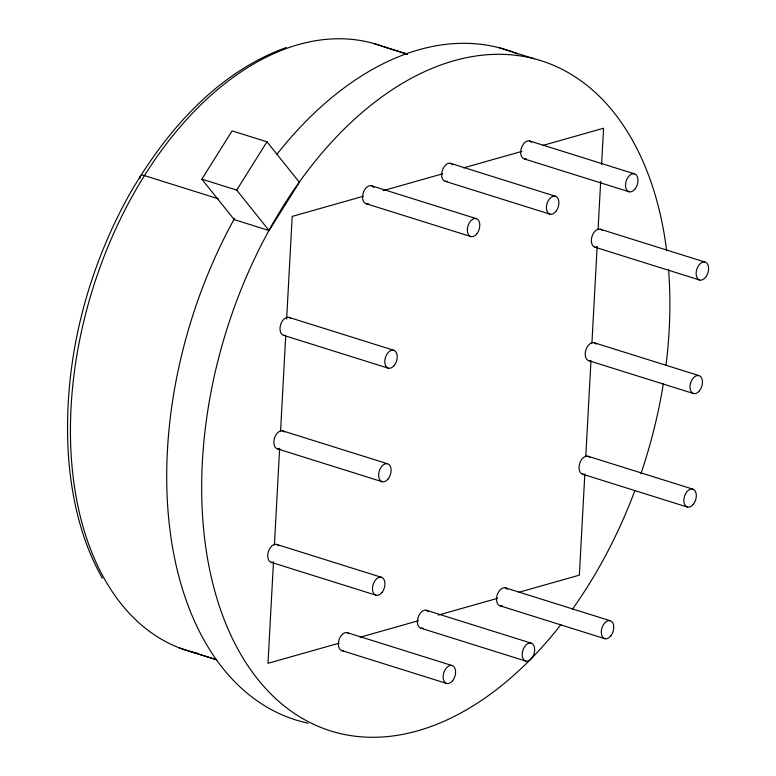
<?xml version="1.0" encoding="UTF-8"?>
<svg xmlns="http://www.w3.org/2000/svg" width="776" height="776" viewBox="0 0 776 776"><rect width="100%" height="100%" fill="white"/><g stroke="black" fill="none" stroke-linecap="round" stroke-linejoin="round"><path stroke-width="1.16" d="M273.482 561.863L267.992 663.315L339.122 643.178M274.403 544.946L279.632 448.324M280.553 431.407L285.714 335.989M286.635 319.082L292.193 216.407L363.323 196.27M584.784 474.902L579.352 575.152L518.707 592.321M585.764 456.783L590.934 361.364M591.913 343.244L597.142 246.613M598.063 229.706L600.673 181.39M601.594 164.473L603.553 128.244L542.919 145.413M201.838 179.159L232.111 130.882L266.973 141.814L299.361 182.282L269.078 230.559L234.226 219.618L201.838 179.159L236.699 190.101L269.078 230.559M236.699 190.101L266.973 141.814M286.276 47.491C216.999 72.566 166.112 131.202 130.019 193.379C85.564 272.774 62.604 364.798 68.443 455.842C71.528 498.299 81.218 540.998 102.383 578.275M383.15 190.654L442.63 173.814M463.621 167.868L521.928 151.359M360.113 637.232L418.419 620.722M438.246 615.106L497.717 598.267M384.469 47.074L407.39 54.242M190.091 651.52L216.465 659.765M499.337 47.802L534.344 58.782M374.11 43.621L407.361 54.087M529.591 140.941L634.361 173.814M524.333 158.925L629.103 191.798M450.507 163.338L555.277 196.212M600.226 229.192L705.006 262.065M445.24 181.312L550.019 214.186M594.969 247.175L699.748 280.049M371.413 185.726L476.192 218.599M366.156 203.71L470.935 236.583M218.231 198.753L144.462 175.609C142.396 174.435 138.788 175.454 140.087 178.354M594.086 342.701L698.856 375.574M588.819 360.685L693.598 393.558M288.866 317.355L393.645 350.228M283.609 335.339L388.388 368.212M587.936 456.22L692.706 489.093M582.679 474.204L687.449 507.077M282.716 430.874L387.496 463.747M277.459 448.858L382.238 481.731M505.389 587.849L610.159 620.722M500.122 605.833L604.902 638.706M276.576 544.393L381.346 577.266M426.296 610.246L531.075 643.12M271.309 562.367L376.088 595.24M421.038 628.23L525.818 661.103M347.212 632.644L451.991 665.517M341.954 650.618L446.733 683.491M179.731 648.057L216.649 659.687M276.896 154.308A351.227 219.23 -72.6 0 1 517.592 53.942M308.062 723.183A351.227 219.23 -72.6 0 1 234.556 218.386M561.126 624.37A351.227 219.23 -72.6 0 1 223.187 616.968A351.227 219.23 -72.6 0 1 366.709 108.621A351.227 219.23 -72.6 0 1 666.642 250.629M668.563 269.456A351.227 219.23 -72.6 0 1 665.983 365.302M663.325 383.839A351.227 219.23 -72.6 0 1 640.937 473.7M634.923 490.548A351.227 219.23 -72.6 0 1 572.213 609.519M197.841 653.46A317.597 198.239 -72.6 0 1 92.334 290.205A317.597 198.239 -72.6 0 1 385.284 47.394M447.393 181.264A9.37 5.849 -72.6 0 1 442.31 170.536A9.37 5.849 -72.6 0 1 452.621 164.754M423.182 628.172A9.37 5.849 -72.6 0 1 418.099 617.444A9.37 5.849 -72.6 0 1 428.42 611.672M526.477 158.867A9.37 5.849 -72.6 0 1 521.394 148.138A9.37 5.849 -72.6 0 1 531.705 142.367M368.299 203.661A9.37 5.849 -72.6 0 1 363.323 192.613A9.37 5.849 -72.6 0 1 373.809 187.53M590.972 360.636A9.37 5.849 -72.6 0 1 585.89 349.908A9.37 5.849 -72.6 0 1 596.201 344.127M597.113 247.117A9.37 5.849 -72.6 0 1 591.933 236.709A9.37 5.849 -72.6 0 1 602.04 230.268M584.823 474.146A9.37 5.849 -72.6 0 1 579.643 463.738A9.37 5.849 -72.6 0 1 589.75 457.306M279.166 448.906A9.37 5.849 -72.6 0 1 274.52 438.071A9.37 5.849 -72.6 0 1 284.53 431.951M285.316 335.387A9.37 5.849 -72.6 0 1 280.67 324.562A9.37 5.849 -72.6 0 1 290.68 318.441M273.462 562.319A9.37 5.849 -72.6 0 1 268.38 551.59A9.37 5.849 -72.6 0 1 278.691 545.809M343.661 650.676A9.37 5.849 -72.6 0 1 339.015 639.841A9.37 5.849 -72.6 0 1 349.025 633.72M502.276 605.775A9.37 5.849 -72.6 0 1 497.193 595.047A9.37 5.849 -72.6 0 1 507.504 589.275M555.868 211.46A9.37 5.849 -72.6 0 0 555.674 196.338A9.37 5.849 -72.6 0 0 546.401 207.803A9.37 5.849 -72.6 0 0 555.868 211.46M531.667 658.368A9.37 5.849 -72.6 0 0 531.473 643.246A9.37 5.849 -72.6 0 0 522.2 654.711A9.37 5.849 -72.6 0 0 531.667 658.368M634.952 189.063A9.37 5.849 -72.6 0 0 634.758 173.94A9.37 5.849 -72.6 0 0 625.495 185.406A9.37 5.849 -72.6 0 0 634.952 189.063M476.784 233.848A9.37 5.849 -72.6 0 0 476.59 218.725A9.37 5.849 -72.6 0 0 467.317 230.2A9.37 5.849 -72.6 0 0 476.784 233.848M699.448 390.823A9.37 5.849 -72.6 0 0 699.254 375.71A9.37 5.849 -72.6 0 0 689.98 387.175A9.37 5.849 -72.6 0 0 699.448 390.823M705.597 277.313A9.37 5.849 -72.6 0 0 705.403 262.191A9.37 5.849 -72.6 0 0 696.13 273.656A9.37 5.849 -72.6 0 0 705.597 277.313M693.298 504.342A9.37 5.849 -72.6 0 0 693.104 489.219A9.37 5.849 -72.6 0 0 683.84 500.685A9.37 5.849 -72.6 0 0 693.298 504.342M388.087 478.996A9.37 5.849 -72.6 0 0 387.893 463.873A9.37 5.849 -72.6 0 0 378.62 475.339A9.37 5.849 -72.6 0 0 388.087 478.996M394.227 365.477A9.37 5.849 -72.6 0 0 394.043 350.364A9.37 5.849 -72.6 0 0 384.77 361.829A9.37 5.849 -72.6 0 0 394.227 365.477M381.938 592.515A9.37 5.849 -72.6 0 0 381.743 577.393A9.37 5.849 -72.6 0 0 372.47 588.858A9.37 5.849 -72.6 0 0 381.938 592.515M452.573 680.765A9.37 5.849 -72.6 0 0 452.389 665.643A9.37 5.849 -72.6 0 0 443.115 677.108A9.37 5.849 -72.6 0 0 452.573 680.765M610.751 635.971A9.37 5.849 -72.6 0 0 610.557 620.848A9.37 5.849 -72.6 0 0 601.284 632.314A9.37 5.849 -72.6 0 0 610.751 635.971"/></g></svg>
